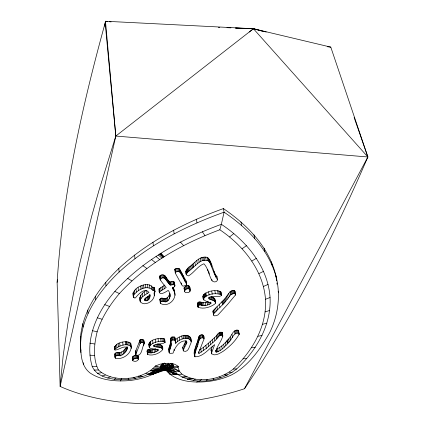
<?xml version="1.0" encoding="UTF-8"?>
<svg xmlns="http://www.w3.org/2000/svg" width="425" height="425" viewBox="0 0 425 425"><rect width="100%" height="100%" fill="white"/><g stroke="black" fill="none" stroke-linecap="round" stroke-linejoin="round"><path stroke-width="0.64" d="M156.188 370.372C151.311 371.774 147.395 375.376 142.396 376.619C135.554 378.771 128.419 379.796 121.252 379.791C110.649 379.286 96.921 377.257 92.151 366.313C84.208 339.352 97.314 311.546 114.856 291.428C143.363 259.771 181.767 238.839 221.361 224.304L224.081 212.171L223.396 208.585C185.465 222.296 148.654 240.917 118.825 268.473C99.88 286.753 83.242 309.729 80.543 336.648C80.963 348.851 79.162 364.639 90.084 372.996C101.32 380.502 115.409 381.544 128.531 380.646A43.908 23.173 -5.7 0 0 153.356 374.032L165.463 370.005L170.25 374.308A42.787 22.196 -8.6 0 0 189.274 381.517C203.341 383.1 217.791 381.034 230.748 375.296C248.428 366.451 260.243 349.169 269.758 332.435C278.38 314.92 280.819 294.615 275.905 275.671C268.951 246.925 247.18 224.756 223.396 208.585M165.463 370.005C163.46 369.893 160.666 369.495 160.044 367.221C160.129 364.793 162.86 363.8 164.794 363.104L159.885 364.257L155.465 365.967C142.603 380.232 112.896 383.557 98.414 369.947C92.645 358.185 94.116 344.17 97.139 331.813C101.633 317.565 109.783 304.911 119.382 293.579C146.45 263.84 182.468 243.695 219.826 229.766L221.361 224.304C246.272 240.906 267.968 266.555 270.061 297.532C271.453 325.162 256.296 350.609 236.683 368.942C220.708 381.565 195.41 385.858 177.767 374.43L167.227 369.915L170.25 374.308L177.937 374.627L181.868 374.09C197.423 383.833 219.353 380.147 233.272 369.059C252.37 351.124 267.049 326.203 265.487 299.248C263.256 270.103 243.286 245.613 219.826 229.766M140.112 301.134C140.404 297.447 144.341 295.529 147.039 293.617L146.699 290.472C140.914 291.97 135.564 302.871 144.41 303.763C150.115 303.774 155.486 298.499 154.243 292.65M183.154 350.466L186.857 342.476L186.315 341.27L185.629 340.839C178.867 340.765 174.967 347.629 173.012 353.175L169.788 353.366L169.07 352.176L171.052 345.844L170.616 338.141L171.859 337.046L174.51 337.041L175.259 340.181C179.44 334.725 193.067 331.904 191.075 342.805C189.258 346.024 188.652 352.952 183.435 351.055L182.75 347.475L185.953 340.802M170.521 338.55L171.137 344.946M208.096 301.532C204.122 304.906 194.677 297.824 198.13 307.28C203.761 309.437 210.789 307.169 215.337 303.609L215.247 301.819L214.588 301.112L211.762 299.896L211.252 296.809L213.122 297.473L214.731 298.743L215.029 301.761M131.325 348.431L130.767 343.442C126.809 339.469 112.487 342.885 114.771 349.828L115.132 350.131C119.09 349.807 122.618 346.019 126.777 347.156L127.128 347.549C127.505 351.438 123.489 354.487 120.243 355.826C118.495 355.47 116.115 355.098 115.047 356.904L115.334 358.201C122.331 360.246 132.042 353.558 131.107 346.003M138.423 359.29C137.652 357.202 133.105 358.376 132.781 360.442L133.009 360.905C136.388 362.557 140.048 359.848 138.098 355.853C135.278 353.961 130.597 356.649 132.781 360.442M107.35 21.468L105.48 21.25L115.812 136.064L98.781 191.016L91.742 216.006L80.198 261.678L75.554 282.582L68.234 321.008L63.203 355.449L60.122 386.431L57.131 282.37C62.592 194.321 81.781 107.748 105.172 22.897L115.812 136.064L60.122 386.431C78.046 394.432 97.261 399.086 116.678 401.662A174.505 98.728 -7.8 0 0 181.252 402.204C202.73 399.914 223.98 395.5 244.497 388.732C293.473 315.982 333.094 237.357 367.869 156.974L330.788 47.127L253.428 28.73L105.48 21.25L104.566 26.164M169.58 369.394L171.132 368.448L172.778 366.584L172.773 365.351L171.95 364.273L170.276 363.518L168.119 363.242L167.678 367.126L166.552 370.005L164.135 369.771L161.043 367.922M147.401 354.105L148.038 352.798C151.528 352.978 155.778 352.888 158.419 349.993L157.441 349.478L151.029 348.532L149.526 347.82C145.844 339.623 159.083 337.487 164.284 338.799L164.709 339.293L165.075 342.322C162.175 344.925 156.703 342.837 153.59 345.775L153.962 346.444C156.713 347.623 161.415 346.242 162.727 349.632C159.38 353.653 152.665 356.192 147.549 354.503L147.087 351.092L147.725 349.78C150.285 349.6 153.069 350.402 155.523 348.723M149.287 347.225L148.994 343.852M169.07 352.176L168.709 349.18L170.76 341.928M234.988 291.268L235.429 295.024L227.667 304.332L218.004 314.904L216.341 315.669L214.439 315.844L213.499 315.132L212.957 311.089L213.531 310.229L224.193 299.455L230.079 291.725L231.641 290.817L233.49 290.53L234.712 290.801L234.85 291.943M159.529 292.543L159.917 291.513L166.223 287.523C164.411 284.872 154.429 275.432 162.934 274.789C166.446 275.549 166.956 280.118 169.851 281.934L172.964 281.483L174.059 281.865L174.51 282.62L174.93 285.759L174.691 286.514L172.295 288.325C180.157 296.427 168.688 308.678 160.331 303.28L160.464 301.978C162.191 300.098 164.379 302.356 166.318 301.75C170.606 299.774 171.211 294.026 168.358 290.519L168.093 290.44C164.81 292.634 157.818 296.942 159.141 288.857L164.857 285.063M160.151 279.682C164.098 273.817 167.439 283.023 170.26 285.079L173.384 284.628L174.478 285.01L174.93 285.759M197.912 306.892C198.093 304.948 200.621 304.204 201.939 305.618C204.993 305.942 208.425 305.102 210.954 303.354L210.858 302.924C207.182 301.755 200.558 300.092 203.575 294.796C207.836 290.849 215.634 289.255 220.835 291.821L221.526 295.545C217.839 298.084 211.889 294.711 208.292 298.058L209.36 299.062L211.762 299.896M203.432 299.471L203.033 295.651M126.512 350.582L126.246 347.549L123.261 350.997L119.999 352.803C118.256 352.437 115.876 352.07 114.819 353.876L114.957 357.542M190.65 339.798L190.793 338.805M194.453 353.812C193.874 348.612 197.54 343.246 198.502 338.002C198.974 333.62 205.323 333.625 204.058 338.895L198.688 352.591L198.937 353.504L206.306 348.415L214.885 340.808L219.645 335.681L220.968 335.144L222.774 335.665C221.76 341.387 216.543 346.072 215.969 351.969L216.314 352.128C221.388 350.896 224.852 346.497 228.305 342.869C232.039 340.133 233.086 332.01 238.701 333.232L239.222 334.098C235.546 341.057 229.532 346.694 223.194 351.268C219.938 353.143 215.443 356.57 211.783 353.882L211.055 350.014L212.42 346.248M204.058 338.895C201.955 335.601 198.252 339.979 198.417 342.678C197.646 347.353 194.151 352.15 194.878 356.782C202.874 357.122 208.595 348.93 214.694 344.643L211.523 352.984M147.039 293.617L149.01 292.469C144.888 287.002 138.284 294.281 135.432 297.882L134.544 298.063C127.543 289.914 147.273 279.629 152.612 287.289L152.973 290.434L153.717 290.344L154.923 291.162L155.029 291.736L154.264 292.846M133.269 296.655L133.115 292.581M167.965 369.447C166.696 371.168 163.492 369.357 161.808 368.666L160.963 367.593L160.932 366.366C162.408 363.928 165.484 363.364 168.119 363.242M80.877 352.596C77.924 321.072 97.304 292.804 119.133 272.032C149.101 244.481 186.038 225.877 224.081 212.171C247.881 228.273 269.726 250.362 276.68 279.098M57.131 282.37L57.614 279.762M206.789 380.651L207.06 379.371M174.415 293.351L174.415 290.509L172.959 287.162L173.373 290.291M216.761 276.027C217.6 278.157 218.243 281.722 215.018 281.902C213.876 281.961 212.723 281.493 212.001 280.606C208.824 275.315 208.271 268.255 203.92 263.782C197.683 266.124 194.097 272.675 188.509 275.921C183.01 274.826 186.926 267.336 190.613 266.013C195.394 262.028 200.079 255.733 207.092 257.29C212.792 261.938 212.288 271.123 216.947 276.723M170.898 341.578L170.616 338.141M149.733 297.872L150.046 295.014L147.433 296.602L144.75 299.349C144.58 302.579 149.6 299.827 149.733 297.872L149.387 294.737M121.582 378.462L120.488 380.975M114.771 349.828L114.638 346.386M189.933 291.497C191.872 286.434 187.005 283.092 184.094 287.858L184.562 291.678L185.778 292.724L188.657 292.522L189.933 291.497L189.752 290.248M186.198 274.492L187.611 272.266L199.144 262.246L202.268 260.642L207.623 260.456L208.723 261.115L210.062 262.947L214.567 274.407L217.488 279.847M186.416 284.665L186.501 284.017L180.078 272.228L179.265 271.734L177.108 271.554L175.435 272.255L175.355 273.233L182.373 285.882L183.627 286.137L186.012 285.159L186.416 284.665L186.044 280.882L179.632 269.067L178.819 268.568L176.667 268.387L175.004 269.094L174.925 270.072M149.313 346.88C151.842 341.934 159.651 340.664 164.645 341.828L165.075 342.322M181.868 374.09L179.462 371.338L178.032 367.482L178.351 366.392L175.344 364.554L172.821 363.609L171.429 363.232L173.347 364.698L173.666 365.59L172.922 367.46L170.563 369.038L167.806 369.803M144.171 343.889L143.682 340.143L142.274 339.453L140.149 339.809L135.389 351.767L135.883 355.109C142.258 356.915 141.674 347.491 144.171 343.889L143.682 340.143M160.331 303.28L159.821 299.487L160.74 298.371L161.813 298.074L165.097 298.823L165.931 298.637L167.668 297.431L169.134 295.449L169.83 293.287L170.234 296.411M170.276 363.518C169.453 366.153 167.981 369.644 164.842 369.941L162.706 369.187L160.963 367.593M135.676 354.785L140.197 343.118L141.435 342.47L142.577 342.497L143.995 343.182M154.44 289.17L154.557 288.017L154.1 287.481L152.612 287.289M165.75 363.471C166.233 371.285 169.57 371.886 173.357 365.139M221.935 334.342L222.339 333.104L221.972 332.334C218.253 331.144 216.994 336.26 214.402 337.811C209.541 342.024 205.036 346.763 199.421 349.993M203.522 298.743C207.251 293.707 215.99 292.448 221.377 294.913L221.526 295.545M244.497 388.732L367.869 156.974L354.131 117.518M171.95 364.273C170.446 367.29 167.269 369.952 163.726 369.484L161.994 368.284L161.973 367.248L162.78 366.228L164.523 365.93L163.03 366.467L162.345 367.476L162.361 368.438L163.025 369.277M184.562 291.678L184.54 290.982C185.273 288.772 189.614 287.497 190.214 290.381M172.778 366.584L173.405 365.601M133.418 295.731C137.004 289.829 147.358 284.187 152.973 290.434M213.499 315.132L213.456 314.149L214.035 313.289L224.735 302.531L230.642 294.812L233.176 293.67L234.807 293.68L235.567 294.35M217.218 351.948L216.734 348.983C221.292 347.23 224.565 343.4 227.789 339.894C231.513 337.152 232.539 329.014 238.154 330.241L238.669 331.107M161.771 367.078L162.605 366.015C165.251 364.772 168.555 363.938 171.248 365.489L171.944 366.398L171.95 367.434C169.49 369.272 166.074 369.399 163.168 368.783L163.157 367.976C164.698 365.792 168.119 365.415 170.388 366.605L170.935 367.312L170.94 368.119L170.303 368.911C167.073 369.585 163.354 368.688 160.932 366.366M162.711 367.705L163.407 366.823M172.773 365.351L169.777 368.066L167.163 368.996L163.784 367.179L161.888 365.149M170.993 341.163L172.242 340.074L174.898 340.064L175.647 343.198C179.1 339.4 188.711 335.017 191.223 341.812M170.877 368.592L171.636 367.646L171.631 366.679L170.977 365.835L169.676 365.245L167.976 365.033L164.347 365.643M114.872 349.435C118.761 345.711 126.353 342.662 131.043 346.481L131.368 347.453M163.54 364.113C164.672 366.297 166.048 368.921 168.597 369.623L169.777 368.618L169.777 368.066L168.661 367.237L167.678 367.126L164.873 367.976L164.448 368.523L164.836 369.553C166.488 370.265 168.89 370.111 170.159 368.815M220.692 292.798L220.984 292.458M152.713 368.953L160.384 368.108L150.498 370.844L153.776 371.11L163.79 369.856L148.84 374.138L151.603 372.98M146.03 300.847L145.695 297.712L146.938 297.383L148.484 296.23L148.83 299.365M201.413 379.658L199.835 380.938L196.679 382.059M229.633 236.932L233.846 233.527M249.262 32.024L253.428 28.73L266.215 32.045M259.181 30.313L253.428 28.73L115.812 136.064L367.869 156.974L253.428 28.73L235.562 28.023M114.261 379.291L115.945 378M242.091 248.71L246.511 245.65M170.707 368.475L171.806 367.79M251.855 261.014L256.408 258.304M193.205 380.449L195.325 379.212M145.929 373.501L148.538 374.149L153.356 374.032L154.44 373.405M258.958 273.652L263.58 271.288M149.191 373.766L163.79 369.856L153.356 374.032L155.651 372.895M107.791 378.011L110.293 376.879M263.468 286.45L268.095 284.415M153.356 374.032L156.952 372.544M152.171 373.596L150.955 374.09L163.79 369.856L149.143 374.133L150.36 373.697M151.571 373.628L150.354 374.101L163.79 369.856L149.749 374.117L150.965 373.665M265.487 299.248L270.061 297.532M148.84 374.138L150.067 373.708M149.839 373.389L152.357 372.576M265.142 311.897L269.615 310.484M162.323 369.468L153.776 371.11L161.16 368.873L150.498 370.844M151.151 372.629L153.032 372.077M167.859 369.893L169.74 369.309M102.117 375.992L105.347 375.11M262.57 324.28L266.905 323.154M185.412 376.375L182.012 377.235L187.127 376.917M190.921 378.319L187.181 379.201L193.184 378.781M153.776 371.11L157.489 370.287M257.927 336.292L262.082 335.431M251.361 347.836L255.313 347.225M97.49 373.315L101.32 372.767M243.036 358.838L246.755 358.45M167.248 369.952L164.353 369.824M162.605 366.015L164.523 365.93M233.272 369.059L236.683 368.942M94.132 370.085L98.414 369.947M178.032 367.482L172.922 367.46L179.462 371.338L175.153 371.477L167.227 369.915L174.085 374.467M173.448 366.302L178.351 366.392M154.939 367.057L160.044 367.221L155.465 365.967M235.572 28.108L240.205 28.273M244.173 28.406L253.428 28.73M218.349 27.349L219.677 27.402M226.955 27.689L230.924 27.843M92.151 366.313L96.672 366.584M227.428 375.036L224.501 374.792L226.732 375.418M229.234 372.199L232.151 372.454M327.579 46.761L330.788 47.127M109.214 21.68L111.084 21.898M138.391 376.157L142.396 376.619L140.563 375.668M162.727 349.632C163.604 346.008 160.517 343.899 157.314 344.075L157.659 347.092M89.93 355.109L94.6 355.693M163.492 369.362L165.091 369.596M89.941 343.145L94.701 344.006M92.347 330.655L97.139 331.813M260.461 30.664L262.379 31.195M168.964 369.585L175.153 371.477L177.56 374.367L167.227 369.915L175.047 374.505M97.251 317.762L102.027 319.239M104.741 304.629L109.427 306.436M179.462 371.338L171.913 368.316L175.153 371.477L170.563 369.038M133.423 377.442L135.612 378.425M114.856 291.428L119.382 293.579M176.975 374.584L167.227 369.915L176.008 374.547M127.58 278.354L131.872 280.861M219.072 376.906L220.522 377.836M142.848 265.62L146.832 268.478M151.629 259.579L155.423 262.602M156.065 256.525L159.763 259.632M114.537 346.784L114.899 347.087M158.297 254.989L161.941 258.145M159.412 254.219L163.035 257.396M159.975 253.837L163.583 257.024L160.533 253.449M167.577 371.455L170.25 374.308L169.623 373.24M160.969 253.204L164.13 256.647M159.152 289.409L159.752 290.312M168.05 371.859L170.25 374.308M180.439 242.075L183.573 245.597M202.295 231.715L204.908 235.535M135.389 351.767L135.883 355.109M202.943 296.374L203.299 296.947M184.121 288.554L184.301 288.851M197.444 303.806L197.657 304.199M213.175 378.457L213.78 379.599M185.736 271.341L185.959 271.766M132.51 357.436L132.733 357.898M182.75 347.475L183.037 348.064M132.967 293.51L133.312 294.328M148.968 344.197L149.207 344.797M147.087 351.092L147.236 351.496M159.763 276.521L159.912 276.951M211.055 350.014L211.315 350.917M138.098 355.853L138.242 358.307M168.709 349.18L168.9 349.94M278.163 291.146L278.545 292.841M271.389 261.848L272.17 265.306M264.111 248.157L264.887 251.648M253.985 234.781L254.745 238.303M80.718 349.191L80.984 350.439M240.964 221.94L241.697 225.489M159.821 299.487L159.959 300.162M128.207 378.202L128.467 379.498M234.712 290.801L235.508 294.876M235.2 293.792L235.429 295.024M234.233 290.599L234.807 293.68M233.49 290.53L234.063 293.611M232.602 290.588L233.176 293.67M231.641 290.817L232.209 293.898M238.563 330.613L239.222 334.098M238.616 332.254L239.057 334.645M238.154 330.241L238.701 333.232M230.754 291.194L231.322 294.281M237.416 330.034L237.963 333.025M230.079 291.725L230.642 294.812M236.332 330.044L236.879 333.041M228.735 293.409L229.298 296.491M235.19 330.363L235.732 333.359M234.393 330.963L234.929 333.96M227.561 295.056L228.119 298.138M226.429 296.682L226.982 299.758M231.992 334.443L232.523 337.434M225.208 298.276L225.755 301.346M224.193 299.455L224.735 302.531M230.137 336.988L230.663 339.968M223.332 300.379L223.869 303.45M222.583 301.144L223.12 304.215M220.835 291.821L221.377 294.913M228.762 338.746L229.282 341.727M220.044 291.231L220.58 294.323M221.903 301.851L222.44 304.922M227.789 339.894L228.305 342.869M218.864 290.79L219.401 293.882M227.152 340.59L227.667 343.57M215.459 274.183L216.001 277.312M226.785 340.988L227.295 343.963M217.6 290.588L218.131 293.686M214.03 271.272L214.567 274.407M219.443 304.385L219.969 307.45M225.388 342.523L225.898 345.498M210.858 263.224L211.395 266.374M222.264 332.663L222.849 336.101M209.812 260.419L210.343 263.574M221.972 332.334L222.477 335.336M222.503 335.527L222.705 336.728M214.859 290.7L215.385 293.797M209.525 259.792L210.062 262.947M223.662 344.261L224.166 347.23M209.111 259.107L209.647 262.267M217.026 306.765L217.547 309.825M221.388 332.143L221.898 335.144M208.648 258.464L209.185 261.625M208.192 257.954L208.723 261.115M211.788 279.358L212.001 280.606M214.965 299.646L215.486 302.728M220.463 332.143L220.968 335.144M214.731 298.743L215.47 303.152M214.067 298.031L214.588 301.112M215.719 308.029L216.235 311.089M219.768 332.313L220.272 335.314M207.092 257.29L207.623 260.456M221.728 345.987L222.227 348.952M219.146 332.674L219.645 335.681M208.803 271.623L209.222 274.136M213.122 297.473L213.637 300.56M211.73 291.162L212.245 294.259M214.503 309.193L215.013 312.253M207.772 269.631L207.984 270.89M205.61 257.125L206.136 260.291M212.011 297.054L212.521 300.14M218.036 333.747L218.535 336.749M213.531 310.229L214.035 313.289M219.698 347.501L220.187 350.471M217.074 334.985L217.573 337.987M204.053 257.21L204.574 260.376M212.957 311.089L213.456 314.149M210.141 297.038L210.55 299.508M210.752 302.122L210.954 303.354M216.24 336.026L216.729 339.022M202.884 257.263L203.405 260.429M208.601 291.901L209.111 295.003M210.157 302.642L210.359 303.875M217.69 348.627L218.179 351.592M196.382 219.22L196.972 222.806M209.058 297.208L209.36 299.062M201.753 257.476L202.268 260.642M208.728 301.968L209.132 304.433M214.402 337.811L214.885 340.808M216.028 350.349L216.314 352.128M215.682 350.189L215.969 351.969M200.276 258.06L200.786 261.226M205.865 292.852L206.364 295.954M207.023 301.888L207.522 304.969M205.36 293.154L205.859 296.252M212.33 339.687L212.808 342.678M204.701 293.675L205.201 296.777M198.64 259.08L199.144 262.246M204.058 294.27L204.553 297.367M205.27 302.334L205.758 305.416M203.575 294.796L204.069 297.893M203.24 295.253L203.734 298.35M203.596 298.802L203.788 300.039M210.221 341.551L210.694 344.542M211.299 349.116L211.767 352.086M211.129 349.578L211.783 353.882M203.58 302.621L204.064 305.703M196.775 260.567L197.274 263.734M202.199 302.701L202.683 305.782M208.271 343.31L208.739 346.29M201.461 302.536L201.939 305.618M194.889 262.214L195.383 265.375M200.956 302.217L201.434 305.304M200.403 301.899L200.882 304.985M199.511 301.729L199.989 304.815M205.843 345.429L206.306 348.415M193.189 263.728L193.673 266.889M198.836 301.904L199.309 304.991M192.621 264.223L193.104 267.383M203.426 335.458L203.888 338.465M198.225 302.356L198.698 305.437M203.001 335.043L203.458 338.05M197.763 302.887L198.236 305.968M202.374 334.751L202.837 337.758M191.707 265.035L192.19 268.196M197.513 303.317L198.13 307.28M201.636 334.682L202.093 337.694M203.304 347.448L203.756 350.428M190.613 266.013L191.091 269.174M200.409 335.033L200.86 338.045M189.486 267.027L189.964 270.183M199.596 335.649L200.048 338.661M199.128 336.324L199.58 339.331M198.889 336.85L199.341 339.862M200.802 349.196L201.248 352.171M188.477 267.931L188.95 271.092M198.502 338.002L198.948 341.009M187.733 268.595L188.201 271.756M197.97 339.676L198.417 342.678M187.143 269.105L187.611 272.266M189.449 286.461L189.911 289.584M189.3 286.227L189.762 289.351M197.343 341.673L197.784 344.67M189.067 285.977L189.523 289.101M198.677 351.719L198.937 353.504M186.485 269.795L186.947 272.951M188.827 285.823L189.29 288.947M188.222 285.669L188.684 288.793M185.953 270.571L186.416 273.727M196.669 343.83L197.11 346.821M186.049 272.398L186.325 274.29M196.015 345.961L196.451 348.946M187.048 285.589L187.499 288.713M186.044 280.882L186.532 284.256M195.415 347.9L195.845 350.885M186.139 285.86L186.591 288.989M194.921 349.478L195.351 352.458M184.593 278.263L185.045 281.403M194.597 350.529L195.022 353.51M185.3 286.381L185.752 289.51M194.209 351.56L194.634 354.535M194.623 355.002L194.878 356.782M183.17 275.586L183.621 278.731M194.034 352.654L194.549 356.272M184.546 287.093L184.992 290.217M184.392 289.478L184.657 291.353M184.094 287.858L184.54 290.982M181.857 273.078L182.304 276.229M190.655 337.949L191.085 340.962M190.241 337.137L190.666 340.149M180.742 270.996L181.188 274.152M189.486 336.398L189.911 339.416M179.717 269.2L180.163 272.361M179.632 269.067L180.078 272.228M179.504 268.951L179.945 272.112M181.167 282.88L181.342 284.134M173.623 230.164L174.128 233.75M188.344 335.787L188.764 338.805M178.819 268.568L179.265 271.734M187.563 335.553L187.983 338.571M177.831 268.356L178.272 271.517M186.538 335.352L186.958 338.374M176.667 268.387L177.108 271.554M186.687 341.275L186.857 342.476M185.502 335.235L185.916 338.257M186.272 340.914L186.607 343.32M184.684 335.229L185.098 338.252M175.461 268.754L175.897 271.92M185.475 341.78L185.884 344.787M175.004 269.094L175.435 272.255M174.834 269.466L175.275 272.978M275.905 275.671L276.261 278.295M276.436 279.608L276.617 280.92M276.882 282.891L277.063 284.203M184.349 343.958L184.753 346.959M183.154 335.484L183.568 338.507M181.746 335.931L182.155 338.953M182.888 346.933L183.356 350.46M174.059 281.865L174.691 286.514M173.549 281.568L173.968 284.713M174.415 290.509L175.095 295.311M172.964 281.483L173.384 284.628M173.788 288.798L174.202 291.927M161.484 366.833L161.643 368.05M179.265 337.195L179.663 340.212M171.742 281.658L172.157 284.803M172.369 287.576L172.534 288.83M170.627 281.956L171.041 285.101M169.851 281.934L170.26 285.079M177.198 338.693L177.592 341.716M169.586 281.738L169.995 284.883M168.927 281.095L169.336 284.24M168.178 280.208L168.587 283.358M175.477 340.117L175.865 343.134M167.402 279.198L167.806 282.349M174.93 337.694L175.647 343.198M174.824 337.338L175.212 340.361M169.134 295.449L169.532 298.568M174.51 337.041L174.898 340.064M166.664 278.2L167.067 281.355M173.857 336.871L174.245 339.899M166.074 277.344L166.478 280.5M165.708 276.765L166.106 279.921M165.251 276.022L165.654 279.177M172.731 336.897L173.118 339.92M167.668 297.431L168.066 300.544M164.788 275.512L165.192 278.672M174.011 349.467L174.16 350.668M171.859 337.046L172.242 340.074M163.96 275.028L164.358 278.189M166.85 298.116L167.243 301.235M171.286 337.296L171.668 340.324M162.934 274.789L163.327 277.95M165.931 298.637L166.318 301.75M163.885 285.754L164.278 288.894M170.499 339.166L171.009 343.612M170.68 342.826L171.052 345.844M165.097 298.823L165.484 301.936M170.425 343.894L170.797 346.906M161.803 274.816L162.196 277.982M164.332 298.685L164.719 301.803M170.048 345.02L170.42 348.027M169.639 346.088L170.005 349.095M162.207 286.785L162.594 289.93M163.567 298.398L163.949 301.516M160.661 275.177L161.048 278.338M160.113 275.565L160.501 278.726M168.985 347.783L169.352 350.79M162.732 298.138L163.115 301.256M168.975 350.54L169.267 352.936M159.821 276.032L160.299 280.118M160.772 287.613L161.155 290.753M161.813 298.074L162.191 301.192M159.54 288.373L159.917 291.513M160.74 298.371L161.117 301.495M159.402 289.924L159.55 291.183M159.141 288.857L159.518 291.996M160.092 298.86L160.464 301.978M152.942 242.181L153.367 245.767M164.719 340.818L164.937 342.635M164.284 338.799L164.645 341.828M163.264 338.428L163.625 341.456M161.941 338.226L162.297 341.259M162.297 346.237L162.648 349.249M162.127 345.892L162.477 348.904M161.495 345.185L161.845 348.203M160.639 338.226L160.99 341.259M154.557 288.017L155.029 291.736M154.509 289.797L154.801 292.315M154.1 287.481L154.466 290.626M160.549 344.696L160.9 347.714M153.356 287.199L153.717 290.344M154.036 292.947L154.323 295.455M159.402 344.372L159.747 347.39M158.068 338.672L158.413 341.705M158.148 344.176L158.493 347.193M151.353 285.887L151.709 289.037M157.946 349.281L158.084 350.487M156.952 349.286L157.154 351.092M149.515 284.862L149.871 288.017M156.055 344.521L156.326 346.938M155.284 339.458L155.624 342.492M149.898 294.44L150.105 296.321M155.587 349.323L155.853 351.73M154.796 344.914L154.992 346.731M147.539 284.479L147.884 287.635M153.829 345.233L153.962 346.444M154.041 349.308L154.371 352.314M152.628 340.457L152.958 343.49M147.804 296.868L148.144 300.002M146.938 297.383L147.278 300.512M145.525 284.569L145.865 287.725M152.559 349.754L152.883 352.766M150.439 341.578L150.763 344.611M151.279 349.993L151.597 353.005M150.089 341.886L150.413 344.919M144.463 291.933L144.798 295.078M145.191 298.297L145.456 300.799M143.607 284.978L143.942 288.134M149.69 342.396L150.014 345.424M150.498 349.956L150.817 352.968M144.803 298.701L144.999 300.576M144.734 299.221L144.867 300.475M149.34 342.954L149.658 345.987M149.882 349.764L150.2 352.777M149.111 343.442L149.526 347.82M149.212 349.578L149.531 352.591M141.929 285.542L142.263 288.703M148.288 349.557L148.607 352.569M142.333 293.595L142.662 296.735M147.725 349.78L148.038 352.798M140.638 286.099L140.967 289.26M147.342 350.221L147.656 353.233M147.135 350.71L147.549 354.503M140.67 295.364L140.994 298.504M140.266 300.066L140.457 301.947M139.814 297.139L140.133 300.278M143.894 340.606L144.208 343.761M138.114 287.47L138.433 290.626M134.608 255.037L134.969 258.607M143.135 339.724L143.443 342.768M143.453 344.293L143.576 345.509M142.274 339.453L142.577 342.497M141.132 339.426L141.435 342.47M136.021 288.968L136.335 292.124M140.548 339.564L140.85 342.608M140.149 339.809L140.447 342.853M139.894 340.074L140.197 343.118M139.767 340.292L140.064 343.336M134.358 290.652L134.667 293.808M133.588 295.752L133.774 297.638M133.493 296.214L133.615 297.473M137.769 355.587L138.056 358.594M136.977 355.231L137.264 358.238M135.952 350.163L136.234 353.186M136.117 355.215L136.398 358.227M135.118 355.406L135.4 358.418M134.04 355.767L134.316 358.774M133.142 356.24L133.418 359.252M132.637 356.788L132.913 359.794M132.547 357.064L132.818 360.071M130.767 343.442L131.043 346.481M130.002 342.651L130.278 345.695M128.754 342.067L129.025 345.116M126.979 341.695L127.245 344.744M127.16 346.821L127.266 348.038M127.054 347.013L127.213 348.835M126.772 347.151L126.985 349.578M126.156 341.652L126.422 344.702M125.343 341.695L125.603 344.744M118.825 268.473L119.133 272.032M161.197 366.589L161.298 367.816M125.508 348.686L125.768 351.719M124.509 349.865L124.764 352.893M122.745 342.178L123 345.228M123.261 350.997L123.51 354.025M121.757 352.006L122.002 355.034M119.733 343.145L119.983 346.194M119.999 352.803L120.243 355.826M119.526 352.739L119.77 355.767M119.101 352.644L119.34 355.672M118.155 343.772L118.394 346.827M118.214 352.5L118.453 355.528M116.678 344.505L116.912 347.554M117.22 352.495L117.454 355.523M115.451 345.371L115.69 348.42M116.052 352.771L116.285 355.799M115.255 353.26L115.483 356.288M115.244 356.995L115.334 358.201M114.819 353.876L115.047 356.904M105.724 282.258L105.984 285.802M95.37 296.167L95.588 299.689M87.757 309.984L87.954 313.48M82.848 323.531L83.018 327M83.311 362.732L83.396 364.416M80.543 336.648L80.702 340.085M166.016 368.587L165.994 369.389L166.866 369.623L168.507 368.916L167.949 368.204L166.016 368.587"/></g></svg>
